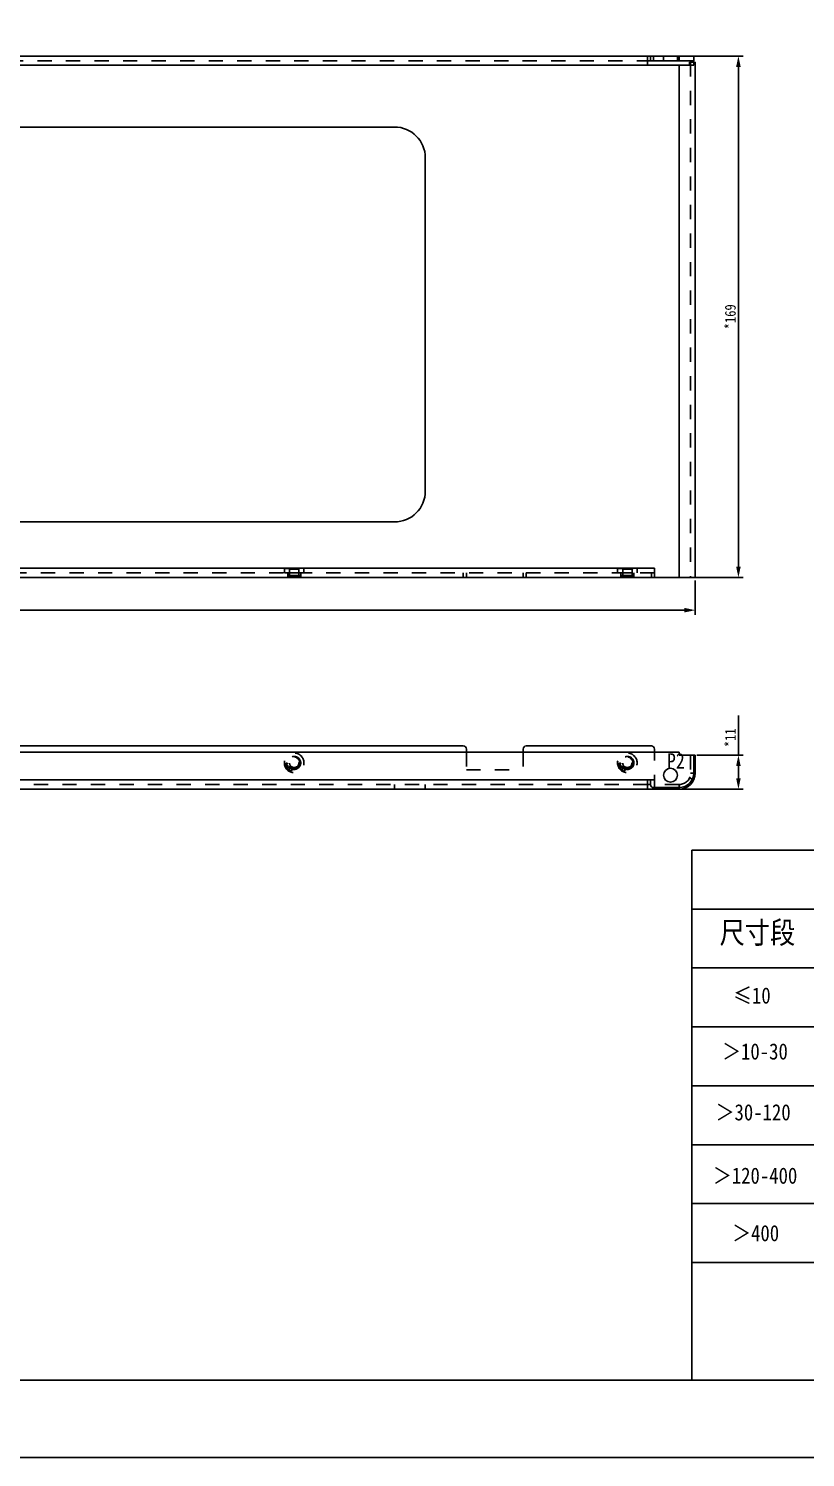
# Model space of a CAD drawing. Header units: millimetres. Extents: x -177 to 18421, y -5017 to 3255.
# Drawn here: x 5942 to 6193.8, y -3282.3 to -2819.2 of the extents above; entities that cross this region are included whole.
import ezdxf

# ---------------------------------------------------------------- set-up
doc = ezdxf.new("R2010")
doc.units = ezdxf.units.MM
doc.header["$LTSCALE"] = 46.255
doc.header["$PDMODE"] = 3
doc.header["$PDSIZE"] = 8
doc.linetypes.add('HIDDEN', pattern=[0.2, 0.1, -0.1])
doc.layers.get('0').update_dxf_attribs({"linetype": 'CONTINUOUS'})
doc.layers.get('Defpoints').update_dxf_attribs({"linetype": 'CONTINUOUS'})
doc.layers.add('02___PRT_ALL_AXES', color=7, linetype='CONTINUOUS')
doc.layers.add('DEFAULT_2', color=8, linetype='HIDDEN')
doc.styles.get("Standard").update_dxf_attribs({"font": 'txt', "width": 0.85})
doc.dimstyles.new('DIMSTYLE_1', dxfattribs={"dimtxt": 3.5, "dimasz": 3.5, "dimexe": 1.5, "dimexo": 1, "dimgap": 0.875, "dimtad": 1, "dimdsep": 46, "dimtxsty": 'Standard', "dimblk": '_FILLED', "dimcen": 0.09, "dimadec": 0, "dimazin": 0, "dimtp": 0.01, "dimtm": 0.01, "dimtfac": 1, "dimtofl": 0, "dimtmove": 0, "dimatfit": 3, "dimldrblk": '_FILLED', "dimfxl": 0, "dimtolj": 1, "dimarcsym": 0})

# ---------------------------------------------------------------- blocks, each defined once
blk = doc.blocks.new('_FILLED')
at = {"color": 0, "linetype": 'ByBlock'}
blk.add_solid([(0, 0), (-1, 0.21), (-1, -0.21)], dxfattribs=at)
blk = doc.blocks.new('*D70')
at = {"color": 0, "linetype": 'Continuous', "lineweight": -2, "transparency": 16777216}
for p, q in [((5698.11, -2998.11), (5698.11, -3009.2)), ((6158.11, -2998.11), (6158.11, -3009.2)), ((5701.61, -3007.7), (6154.61, -3007.7))]:
    blk.add_line(p, q, dxfattribs=at)
at = {"layer": 'Defpoints', "color": 0, "linetype": 'Continuous', "transparency": 16777216}
for p in [(5698.11, -2997.11), (6158.11, -2997.11), (6158.11, -3007.7)]:
    blk.add_point(p, dxfattribs=at)
at = {"color": 0, "linetype": 'Continuous', "lineweight": -2, "transparency": 16777216, "xscale": 3.5, "yscale": 3.5, "zscale": 3.5, "rotation": 180}
blk.add_blockref('_FILLED', (5698.11, -3007.7), dxfattribs=at)
at = {"color": 0, "linetype": 'Continuous', "lineweight": -2, "transparency": 16777216, "xscale": 3.5, "yscale": 3.5, "zscale": 3.5}
blk.add_blockref('_FILLED', (6158.11, -3007.7), dxfattribs=at)
at = {"color": 0, "linetype": 'Continuous', "transparency": 16777216, "insert": (5928.11, -3003.33), "char_height": 3.5, "width": 17, "attachment_point": 2}
blk.add_mtext('\\A1;*460', dxfattribs=at)
blk = doc.blocks.new('*D71')
at = {"color": 0, "linetype": 'Continuous', "lineweight": -2, "transparency": 16777216}
for p, q in [((6143.61, -2828.11), (6173.6, -2828.11)), ((6172.1, -2993.61), (6172.1, -2831.61)), ((6145.91, -2997.11), (6173.6, -2997.11))]:
    blk.add_line(p, q, dxfattribs=at)
at = {"layer": 'Defpoints', "color": 0, "linetype": 'Continuous', "transparency": 16777216}
for p in [(6142.61, -2828.11), (6172.1, -2828.11), (6144.91, -2997.11)]:
    blk.add_point(p, dxfattribs=at)
at = {"color": 0, "linetype": 'Continuous', "lineweight": -2, "transparency": 16777216, "xscale": 3.5, "yscale": 3.5, "zscale": 3.5}
for p, rotation in [((6172.1, -2828.11), 90), ((6172.1, -2997.11), 270)]:
    blk.add_blockref('_FILLED', p, dxfattribs=dict(at, rotation=rotation))
at = {"color": 0, "linetype": 'Continuous', "transparency": 16777216, "insert": (6167.72, -2912.61), "char_height": 3.5, "width": 17, "attachment_point": 2, "rotation": 90}
blk.add_mtext('\\A1;*169', dxfattribs=at)
blk = doc.blocks.new('*D76')
at = {"color": 0, "linetype": 'Continuous', "lineweight": -2, "transparency": 16777216}
for p, q in [((6172.1, -3054.7), (6172.1, -3041.85)), ((6158.61, -3054.7), (6173.6, -3054.7)), ((6172.1, -3062.2), (6172.1, -3058.2)), ((6143.61, -3065.7), (6173.6, -3065.7))]:
    blk.add_line(p, q, dxfattribs=at)
at = {"layer": 'Defpoints', "color": 0, "linetype": 'Continuous', "transparency": 16777216}
for p in [(6157.61, -3054.7), (6172.1, -3054.7), (6142.61, -3065.7)]:
    blk.add_point(p, dxfattribs=at)
at = {"color": 0, "linetype": 'Continuous', "lineweight": -2, "transparency": 16777216, "xscale": 3.5, "yscale": 3.5, "zscale": 3.5}
for p, rotation in [((6172.1, -3054.7), 90), ((6172.1, -3065.7), 270)]:
    blk.add_blockref('_FILLED', p, dxfattribs=dict(at, rotation=rotation))
at = {"color": 0, "linetype": 'Continuous', "transparency": 16777216, "insert": (6167.72, -3052.08), "char_height": 3.5, "width": 12.75, "attachment_point": 1, "rotation": 90}
blk.add_mtext('\\A1;*11', dxfattribs=at)

msp = doc.modelspace()

# ---------------------------------------------------------------- linework, layer by layer
at = {"color": 3, "linetype": 'Continuous'}
for p, q in [((5698.608, -2828.109), (6157.608, -2828.109)), ((6142.608, -2828.109), (6142.608, -2831.109)), ((5698.597, -2831.109), (6157.62, -2831.109)), ((6152.908, -2831.109), (6152.908, -2997.109)), ((6158.108, -2830.109), (6157.62, -2830.109)), ((6157.62, -2830.109), (6157.62, -2831.109)), ((6158.108, -2830.109), (6158.108, -2997.109)), ((5795.608, -2851.109), (6060.608, -2851.109)), ((6070.608, -2861.109), (6070.608, -2969.109)), ((6060.608, -2979.109), (5795.608, -2979.109)), ((6144.908, -2994.109), (5711.308, -2994.109)), ((6144.908, -2994.109), (6144.908, -2997.109)), ((6158.108, -2997.109), (5698.108, -2997.109)), ((6152.908, -3053.702), (5703.308, -3053.702)), ((6152.908, -3054.702), (6152.908, -3053.702)), ((6157.608, -3054.702), (6152.908, -3054.702)), ((6157.608, -3060.502), (6157.608, -3054.702)), ((6158.108, -3054.703), (6158.108, -3060.502)), ((5712.608, -3062.702), (6143.608, -3062.702)), ((6142.608, -3062.702), (6142.608, -3065.702)), ((6143.608, -3062.702), (6143.608, -3064.202)), ((6144.608, -3065.202), (6152.908, -3065.202)), ((5703.308, -3065.702), (6152.908, -3065.702))]:
    msp.add_line(p, q, dxfattribs=at)
at = {"color": 7, "linetype": 'Continuous'}
for p, q in [((6143.608, -2829.609), (6143.608, -2828.109)), ((6144.608, -2829.609), (6144.608, -2828.109)), ((6152.908, -2828.109), (6152.908, -2829.609)), ((6157.608, -2828.109), (6157.608, -2829.609)), ((6142.608, -2829.609), (6157.608, -2829.609)), ((6157.62, -2830.109), (6156.261, -2830.109)), ((6156.261, -2830.109), (6156.261, -2831.109)), ((6082.908, -3051.702), (5773.308, -3051.702)), ((6143.908, -3051.702), (6103.308, -3051.702)), ((6083.908, -3052.702), (6083.908, -3053.702)), ((6102.308, -3052.702), (6102.308, -3053.702)), ((6144.908, -3053.702), (6144.908, -3052.702)), ((6158.108, -3054.703), (6157.608, -3054.703)), ((6158.108, -3060.502), (6157.608, -3060.502)), ((6143.608, -3064.202), (6142.608, -3064.202)), ((6152.908, -3065.702), (6152.908, -3065.202)), ((6157.62, -3062.702), (6157.117, -3062.467))]:
    msp.add_line(p, q, dxfattribs=at)
for p, q in [((6566.235, -3085.491), (6157.039, -3085.491)), ((6157.039, -3085.491), (6157.039, -3257.292)), ((6337.039, -3104.58), (6157.039, -3104.58)), ((6337.039, -3123.669), (6157.039, -3123.669)), ((6337.039, -3142.758), (6157.039, -3142.758)), ((6337.039, -3161.847), (6157.039, -3161.847)), ((6566.235, -3180.936), (6157.039, -3180.936)), ((6247.039, -3199.998), (6157.039, -3199.998)), ((6337.039, -3219.087), (6157.039, -3219.087)), ((6157.039, -3257.292), (6566.235, -3257.292))]:
    msp.add_line(p, q)
for points in [[(5402.235, -3282.292), (6591.235, -3282.292), (6591.235, -2441.292), (5402.235, -2441.292)], [(5427.235, -3257.292), (6566.235, -3257.292), (6566.235, -2466.292), (5427.235, -2466.292)]]:
    msp.add_lwpolyline(points, close=True, dxfattribs=at)
at = {"color": 3, "linetype": 'Continuous'}
for centre, radius, start, end in [((6060.608, -2861.109), 10, 0, 90), ((6060.608, -2969.109), 10, 270, 0), ((6152.908, -3060.502), 5.2, 270, 0), ((6152.908, -3060.502), 4.7, 270, 0), ((6144.608, -3064.202), 1, 180, 270)]:
    msp.add_arc(centre, radius, start, end, dxfattribs=at)
at = {"color": 7, "linetype": 'Continuous'}
for centre, start, end in [((6082.908, -3052.702), 0, 90), ((6103.308, -3052.702), 90, 180), ((6143.908, -3052.702), 0, 90)]:
    msp.add_arc(centre, 1, start, end, dxfattribs=at)
at = {"layer": '02___PRT_ALL_AXES', "color": 8, "linetype": 'HIDDEN'}
for p, q in [((6147.858, -2828.109), (6152.358, -2828.109)), ((6147.858, -2828.109), (6147.858, -2829.609)), ((6152.358, -2828.109), (6152.358, -2829.609)), ((6147.858, -2829.609), (6152.358, -2829.609)), ((6024.933, -2994.109), (6024.933, -2995.609)), ((6024.933, -2995.609), (6031.283, -2995.609)), ((6025.998, -2995.609), (6025.998, -2996.459)), ((6026.008, -2995.609), (6026.008, -2997.109)), ((6026.608, -2994.409), (6026.608, -2996.979)), ((6029.608, -2994.409), (6029.608, -2996.979)), ((6030.208, -2995.609), (6030.208, -2997.109)), ((6030.218, -2995.609), (6030.218, -2996.459)), ((6031.283, -2994.109), (6031.283, -2995.609)), ((6132.933, -2994.109), (6132.933, -2995.609)), ((6132.933, -2995.609), (6139.283, -2995.609)), ((6133.998, -2995.609), (6133.998, -2996.459)), ((6134.008, -2995.609), (6134.008, -2997.109)), ((6134.608, -2994.409), (6134.608, -2996.979)), ((6137.608, -2994.409), (6137.608, -2996.979)), ((6138.208, -2995.609), (6138.208, -2997.109)), ((6138.218, -2995.609), (6138.218, -2996.459)), ((6139.283, -2994.109), (6139.283, -2995.609)), ((6025.998, -2996.459), (6030.218, -2996.459)), ((6026.198, -2996.459), (6025.998, -2996.849)), ((6025.998, -2996.849), (6030.218, -2996.849)), ((6025.998, -2996.849), (6025.998, -2996.979)), ((6025.998, -2996.979), (6030.218, -2996.979)), ((6026.008, -2997.109), (6030.208, -2997.109)), ((6030.018, -2996.459), (6030.218, -2996.849)), ((6030.218, -2996.849), (6030.218, -2996.979)), ((6133.998, -2996.459), (6138.218, -2996.459)), ((6134.198, -2996.459), (6133.998, -2996.849)), ((6133.998, -2996.849), (6138.218, -2996.849)), ((6133.998, -2996.849), (6133.998, -2996.979)), ((6133.998, -2996.979), (6138.218, -2996.979)), ((6134.008, -2997.109), (6138.208, -2997.109)), ((6138.218, -2996.849), (6138.018, -2996.459)), ((6138.218, -2996.849), (6138.218, -2996.979))]:
    msp.add_line(p, q, dxfattribs=at)
for centre, radius in [((6028.108, -3057.202), 2.11), ((6028.108, -3057.202), 2.1), ((6028.108, -3057.202), 1.91), ((6136.108, -3057.202), 2.11), ((6136.108, -3057.202), 2.1), ((6136.108, -3057.202), 1.91)]:
    msp.add_circle(centre, radius, dxfattribs=at)
at = {"layer": '02___PRT_ALL_AXES', "color": 3, "linetype": 'Continuous'}
msp.add_circle((6150.108, -3061.202), 2.25, dxfattribs=at)
at = {"layer": '02___PRT_ALL_AXES', "color": 8, "linetype": 'HIDDEN'}
for centre in [(6028.108, -3057.202), (6136.108, -3057.202)]:
    msp.add_arc(centre, 3.175, 0, 180, dxfattribs=at)
at = {"layer": 'DEFAULT_2', "color": 8, "linetype": 'HIDDEN'}
for p, q in [((5713.608, -2829.609), (6142.608, -2829.609)), ((6156.608, -2830.109), (6156.608, -2997.109)), ((6144.908, -2995.609), (5711.308, -2995.609)), ((6024.946, -2994.109), (6024.946, -2994.159)), ((6024.946, -2994.159), (6027.441, -2994.159)), ((6024.956, -2994.109), (6024.956, -2994.159)), ((6024.96, -2994.109), (6024.96, -2994.159)), ((6024.984, -2994.109), (6024.984, -2994.159)), ((6025.017, -2994.109), (6025.017, -2994.159)), ((6025.031, -2994.109), (6025.031, -2994.159)), ((6025.072, -2994.109), (6025.072, -2994.159)), ((6025.083, -2994.109), (6025.083, -2994.159)), ((6025.088, -2994.109), (6025.088, -2994.159)), ((6025.109, -2994.109), (6025.109, -2994.159)), ((6025.119, -2994.109), (6025.119, -2994.159)), ((6025.121, -2994.109), (6025.121, -2994.159)), ((6025.148, -2994.109), (6025.148, -2994.159)), ((6025.156, -2994.109), (6025.156, -2994.159)), ((6025.202, -2994.109), (6025.202, -2994.159)), ((6025.209, -2994.109), (6025.209, -2994.159)), ((6025.21, -2994.109), (6025.21, -2994.159)), ((6025.22, -2994.109), (6025.22, -2994.159)), ((6025.222, -2994.109), (6025.222, -2994.159)), ((6025.252, -2994.109), (6025.252, -2994.159)), ((6025.285, -2994.109), (6025.285, -2994.159)), ((6025.314, -2994.109), (6025.314, -2994.159)), ((6025.333, -2994.109), (6025.333, -2994.159)), ((6025.346, -2994.109), (6025.346, -2994.159)), ((6025.383, -2994.109), (6025.383, -2994.159)), ((6025.384, -2994.109), (6025.384, -2994.159)), ((6025.392, -2994.109), (6025.392, -2994.159)), ((6025.396, -2994.109), (6025.396, -2994.159)), ((6025.397, -2994.109), (6025.397, -2994.159)), ((6025.4, -2994.109), (6025.4, -2994.159)), ((6025.408, -2994.109), (6025.408, -2994.159)), ((6025.445, -2994.109), (6025.445, -2994.159)), ((6025.45, -2994.109), (6025.45, -2994.159)), ((6025.456, -2994.109), (6025.456, -2994.159)), ((6025.476, -2994.109), (6025.476, -2994.159)), ((6025.477, -2994.109), (6025.477, -2994.159)), ((6025.497, -2994.109), (6025.497, -2994.159)), ((6025.513, -2994.109), (6025.513, -2994.159)), ((6025.519, -2994.109), (6025.519, -2994.159)), ((6025.52, -2994.109), (6025.52, -2994.159)), ((6025.524, -2994.109), (6025.524, -2994.159)), ((6025.527, -2994.109), (6025.527, -2994.159)), ((6025.536, -2994.109), (6025.536, -2994.159)), ((6025.556, -2994.109), (6025.556, -2994.159)), ((6025.575, -2994.109), (6025.575, -2994.159)), ((6025.608, -2994.109), (6025.608, -2994.159)), ((6025.637, -2994.109), (6025.637, -2994.159)), ((6025.679, -2994.109), (6025.679, -2994.159)), ((6025.692, -2994.109), (6025.692, -2994.159)), ((6025.726, -2994.109), (6025.726, -2994.159)), ((6025.734, -2994.109), (6025.734, -2994.159)), ((6025.744, -2994.109), (6025.744, -2994.159)), ((6025.767, -2994.109), (6025.767, -2994.159)), ((6025.778, -2994.109), (6025.778, -2994.159)), ((6025.79, -2994.109), (6025.79, -2994.159)), ((6025.796, -2994.109), (6025.796, -2994.159)), ((6025.806, -2994.109), (6025.806, -2994.159)), ((6025.815, -2994.109), (6025.815, -2994.159)), ((6025.823, -2994.109), (6025.823, -2994.159)), ((6025.855, -2994.109), (6025.855, -2994.159)), ((6025.858, -2994.109), (6025.858, -2994.159)), ((6025.862, -2994.109), (6025.862, -2994.159)), ((6025.868, -2994.109), (6025.868, -2994.159)), ((6025.876, -2994.109), (6025.876, -2994.159)), ((6025.883, -2994.109), (6025.883, -2994.159)), ((6025.916, -2994.109), (6025.916, -2994.159)), ((6025.918, -2994.109), (6025.918, -2994.159)), ((6025.927, -2994.109), (6025.927, -2994.159)), ((6025.932, -2994.109), (6025.932, -2994.159)), ((6025.934, -2994.109), (6025.934, -2994.159)), ((6025.936, -2994.109), (6025.936, -2994.159)), ((6025.942, -2994.109), (6025.942, -2994.159)), ((6025.943, -2994.109), (6025.943, -2994.159)), ((6025.949, -2994.109), (6025.949, -2994.159)), ((6025.957, -2994.109), (6025.957, -2994.159)), ((6025.964, -2994.109), (6025.964, -2994.159)), ((6025.966, -2994.109), (6025.966, -2994.159)), ((6026.007, -2994.109), (6026.007, -2994.159)), ((6026.021, -2994.109), (6026.021, -2994.159)), ((6026.073, -2994.109), (6026.073, -2994.159)), ((6026.074, -2994.109), (6026.074, -2994.159)), ((6026.08, -2994.109), (6026.08, -2994.159)), ((6026.113, -2994.109), (6026.113, -2994.159)), ((6026.129, -2994.109), (6026.129, -2994.159)), ((6026.13, -2994.109), (6026.13, -2994.159)), ((6026.152, -2994.109), (6026.152, -2994.159)), ((6026.161, -2994.109), (6026.161, -2994.159)), ((6026.191, -2994.109), (6026.191, -2994.159)), ((6026.199, -2994.109), (6026.199, -2994.159)), ((6026.225, -2994.109), (6026.225, -2994.159)), ((6026.244, -2994.109), (6026.244, -2994.159)), ((6026.258, -2994.109), (6026.258, -2994.159)), ((6026.261, -2994.109), (6026.261, -2994.159)), ((6026.283, -2994.109), (6026.283, -2994.159)), ((6026.294, -2994.109), (6026.294, -2994.159)), ((6026.298, -2994.109), (6026.298, -2994.159)), ((6026.3, -2994.109), (6026.3, -2994.159)), ((6026.303, -2994.109), (6026.303, -2994.159)), ((6026.608, -2994.409), (6026.308, -2994.109)), ((6026.318, -2994.109), (6026.318, -2994.159)), ((6026.319, -2994.109), (6026.319, -2994.159)), ((6026.339, -2994.109), (6026.339, -2994.159)), ((6026.353, -2994.109), (6026.353, -2994.159)), ((6026.362, -2994.109), (6026.362, -2994.159)), ((6026.363, -2994.109), (6026.363, -2994.159)), ((6026.374, -2994.109), (6026.374, -2994.159)), ((6026.379, -2994.109), (6026.379, -2994.159)), ((6026.401, -2994.109), (6026.401, -2994.159)), ((6026.403, -2994.109), (6026.403, -2994.159)), ((6026.443, -2994.109), (6026.443, -2994.159)), ((6026.451, -2994.109), (6026.451, -2994.159)), ((6026.457, -2994.109), (6026.457, -2994.159)), ((6026.458, -2994.109), (6026.458, -2994.159)), ((6026.505, -2994.109), (6026.505, -2994.159)), ((6026.518, -2994.109), (6026.518, -2994.159)), ((6026.521, -2994.109), (6026.521, -2994.159)), ((6026.522, -2994.109), (6026.522, -2994.159)), ((6026.527, -2994.109), (6026.527, -2994.159)), ((6026.554, -2994.109), (6026.554, -2994.159)), ((6026.557, -2994.109), (6026.557, -2994.159)), ((6026.573, -2994.109), (6026.573, -2994.159)), ((6026.578, -2994.109), (6026.578, -2994.159)), ((6026.583, -2994.109), (6026.583, -2994.159)), ((6026.585, -2994.109), (6026.585, -2994.159)), ((6026.6, -2994.109), (6026.6, -2994.159)), ((6026.602, -2994.109), (6026.602, -2994.159)), ((6029.608, -2994.409), (6026.608, -2994.409)), ((6026.608, -2994.409), (6026.608, -2996.979)), ((6026.618, -2994.109), (6026.618, -2994.159)), ((6026.652, -2994.109), (6026.652, -2994.159)), ((6026.667, -2994.109), (6026.667, -2994.159)), ((6026.67, -2994.109), (6026.67, -2994.159)), ((6026.674, -2994.109), (6026.674, -2994.159)), ((6026.721, -2994.109), (6026.721, -2994.159)), ((6026.726, -2994.109), (6026.726, -2994.159)), ((6026.758, -2994.109), (6026.758, -2994.159)), ((6026.851, -2994.109), (6026.851, -2994.159)), ((6027.015, -2994.109), (6027.015, -2994.159)), ((6027.058, -2994.109), (6027.058, -2994.159)), ((6027.073, -2994.109), (6027.073, -2994.159)), ((6027.12, -2994.109), (6027.12, -2994.159)), ((6027.136, -2994.109), (6027.136, -2994.159)), ((6027.139, -2994.109), (6027.139, -2994.159)), ((6027.171, -2994.109), (6027.171, -2994.159)), ((6027.176, -2994.109), (6027.176, -2994.159)), ((6027.199, -2994.109), (6027.199, -2994.159)), ((6027.237, -2994.109), (6027.237, -2994.159)), ((6027.281, -2994.109), (6027.281, -2994.159)), ((6027.283, -2994.109), (6027.283, -2994.159)), ((6027.288, -2994.109), (6027.288, -2994.159)), ((6027.315, -2994.109), (6027.315, -2994.159)), ((6027.333, -2994.109), (6027.333, -2994.159)), ((6027.334, -2994.109), (6027.334, -2994.159)), ((6027.336, -2994.109), (6027.336, -2994.159)), ((6027.352, -2994.109), (6027.352, -2994.159)), ((6027.352, -2994.109), (6027.352, -2994.159)), ((6027.362, -2994.109), (6027.362, -2994.159)), ((6027.396, -2994.109), (6027.396, -2994.159)), ((6027.405, -2994.109), (6027.405, -2994.159)), ((6027.421, -2994.109), (6027.421, -2994.159)), ((6027.426, -2994.109), (6027.426, -2994.159)), ((6027.441, -2994.109), (6027.441, -2994.159)), ((6029.608, -2994.409), (6029.908, -2994.109)), ((6029.608, -2994.409), (6029.608, -2996.979)), ((6082.908, -2995.609), (6082.908, -2997.109)), ((6083.908, -2995.609), (6083.908, -2997.109)), ((6102.308, -2995.609), (6102.308, -2997.109)), ((6103.308, -2995.609), (6103.308, -2997.109)), ((6132.946, -2994.109), (6132.946, -2994.159)), ((6132.946, -2994.159), (6135.441, -2994.159)), ((6132.956, -2994.109), (6132.956, -2994.159)), ((6132.96, -2994.109), (6132.96, -2994.159)), ((6132.984, -2994.109), (6132.984, -2994.159)), ((6133.017, -2994.109), (6133.017, -2994.159)), ((6133.031, -2994.109), (6133.031, -2994.159)), ((6133.072, -2994.109), (6133.072, -2994.159)), ((6133.083, -2994.109), (6133.083, -2994.159)), ((6133.088, -2994.109), (6133.088, -2994.159)), ((6133.109, -2994.109), (6133.109, -2994.159)), ((6133.119, -2994.109), (6133.119, -2994.159)), ((6133.121, -2994.109), (6133.121, -2994.159)), ((6133.148, -2994.109), (6133.148, -2994.159)), ((6133.156, -2994.109), (6133.156, -2994.159)), ((6133.202, -2994.109), (6133.202, -2994.159)), ((6133.209, -2994.109), (6133.209, -2994.159)), ((6133.21, -2994.109), (6133.21, -2994.159)), ((6133.22, -2994.109), (6133.22, -2994.159)), ((6133.222, -2994.109), (6133.222, -2994.159)), ((6133.252, -2994.109), (6133.252, -2994.159)), ((6133.285, -2994.109), (6133.285, -2994.159)), ((6133.314, -2994.109), (6133.314, -2994.159)), ((6133.333, -2994.109), (6133.333, -2994.159)), ((6133.346, -2994.109), (6133.346, -2994.159)), ((6133.383, -2994.109), (6133.383, -2994.159)), ((6133.384, -2994.109), (6133.384, -2994.159)), ((6133.392, -2994.109), (6133.392, -2994.159)), ((6133.396, -2994.109), (6133.396, -2994.159)), ((6133.397, -2994.109), (6133.397, -2994.159)), ((6133.4, -2994.109), (6133.4, -2994.159)), ((6133.408, -2994.109), (6133.408, -2994.159)), ((6133.445, -2994.109), (6133.445, -2994.159)), ((6133.45, -2994.109), (6133.45, -2994.159)), ((6133.456, -2994.109), (6133.456, -2994.159)), ((6133.476, -2994.109), (6133.476, -2994.159)), ((6133.477, -2994.109), (6133.477, -2994.159)), ((6133.497, -2994.109), (6133.497, -2994.159)), ((6133.513, -2994.109), (6133.513, -2994.159)), ((6133.519, -2994.109), (6133.519, -2994.159)), ((6133.52, -2994.109), (6133.52, -2994.159)), ((6133.524, -2994.109), (6133.524, -2994.159)), ((6133.527, -2994.109), (6133.527, -2994.159)), ((6133.536, -2994.109), (6133.536, -2994.159)), ((6133.556, -2994.109), (6133.556, -2994.159)), ((6133.575, -2994.109), (6133.575, -2994.159)), ((6133.608, -2994.109), (6133.608, -2994.159)), ((6133.637, -2994.109), (6133.637, -2994.159)), ((6133.679, -2994.109), (6133.679, -2994.159)), ((6133.692, -2994.109), (6133.692, -2994.159)), ((6133.726, -2994.109), (6133.726, -2994.159)), ((6133.734, -2994.109), (6133.734, -2994.159)), ((6133.744, -2994.109), (6133.744, -2994.159)), ((6133.767, -2994.109), (6133.767, -2994.159)), ((6133.778, -2994.109), (6133.778, -2994.159)), ((6133.79, -2994.109), (6133.79, -2994.159)), ((6133.796, -2994.109), (6133.796, -2994.159)), ((6133.806, -2994.109), (6133.806, -2994.159)), ((6133.815, -2994.109), (6133.815, -2994.159)), ((6133.823, -2994.109), (6133.823, -2994.159)), ((6133.855, -2994.109), (6133.855, -2994.159)), ((6133.858, -2994.109), (6133.858, -2994.159)), ((6133.862, -2994.109), (6133.862, -2994.159)), ((6133.868, -2994.109), (6133.868, -2994.159)), ((6133.876, -2994.109), (6133.876, -2994.159)), ((6133.883, -2994.109), (6133.883, -2994.159)), ((6133.916, -2994.109), (6133.916, -2994.159)), ((6133.918, -2994.109), (6133.918, -2994.159)), ((6133.927, -2994.109), (6133.927, -2994.159)), ((6133.932, -2994.109), (6133.932, -2994.159)), ((6133.934, -2994.109), (6133.934, -2994.159)), ((6133.936, -2994.109), (6133.936, -2994.159)), ((6133.942, -2994.109), (6133.942, -2994.159)), ((6133.943, -2994.109), (6133.943, -2994.159)), ((6133.949, -2994.109), (6133.949, -2994.159)), ((6133.957, -2994.109), (6133.957, -2994.159)), ((6133.964, -2994.109), (6133.964, -2994.159)), ((6133.966, -2994.109), (6133.966, -2994.159)), ((6134.007, -2994.109), (6134.007, -2994.159)), ((6134.021, -2994.109), (6134.021, -2994.159)), ((6134.073, -2994.109), (6134.073, -2994.159)), ((6134.074, -2994.109), (6134.074, -2994.159)), ((6134.08, -2994.109), (6134.08, -2994.159)), ((6134.113, -2994.109), (6134.113, -2994.159)), ((6134.129, -2994.109), (6134.129, -2994.159)), ((6134.13, -2994.109), (6134.13, -2994.159)), ((6134.152, -2994.109), (6134.152, -2994.159)), ((6134.161, -2994.109), (6134.161, -2994.159)), ((6134.191, -2994.109), (6134.191, -2994.159)), ((6134.199, -2994.109), (6134.199, -2994.159)), ((6134.225, -2994.109), (6134.225, -2994.159)), ((6134.244, -2994.109), (6134.244, -2994.159)), ((6134.258, -2994.109), (6134.258, -2994.159)), ((6134.261, -2994.109), (6134.261, -2994.159)), ((6134.283, -2994.109), (6134.283, -2994.159)), ((6134.294, -2994.109), (6134.294, -2994.159)), ((6134.298, -2994.109), (6134.298, -2994.159)), ((6134.3, -2994.109), (6134.3, -2994.159)), ((6134.303, -2994.109), (6134.303, -2994.159)), ((6134.608, -2994.409), (6134.308, -2994.109)), ((6134.318, -2994.109), (6134.318, -2994.159)), ((6134.319, -2994.109), (6134.319, -2994.159)), ((6134.339, -2994.109), (6134.339, -2994.159)), ((6134.353, -2994.109), (6134.353, -2994.159)), ((6134.362, -2994.109), (6134.362, -2994.159)), ((6134.363, -2994.109), (6134.363, -2994.159)), ((6134.374, -2994.109), (6134.374, -2994.159)), ((6134.379, -2994.109), (6134.379, -2994.159)), ((6134.401, -2994.109), (6134.401, -2994.159)), ((6134.403, -2994.109), (6134.403, -2994.159)), ((6134.443, -2994.109), (6134.443, -2994.159)), ((6134.451, -2994.109), (6134.451, -2994.159)), ((6134.457, -2994.109), (6134.457, -2994.159)), ((6134.458, -2994.109), (6134.458, -2994.159)), ((6134.505, -2994.109), (6134.505, -2994.159)), ((6134.518, -2994.109), (6134.518, -2994.159)), ((6134.521, -2994.109), (6134.521, -2994.159)), ((6134.522, -2994.109), (6134.522, -2994.159)), ((6134.527, -2994.109), (6134.527, -2994.159)), ((6134.554, -2994.109), (6134.554, -2994.159)), ((6134.557, -2994.109), (6134.557, -2994.159)), ((6134.573, -2994.109), (6134.573, -2994.159)), ((6134.578, -2994.109), (6134.578, -2994.159)), ((6134.583, -2994.109), (6134.583, -2994.159)), ((6134.585, -2994.109), (6134.585, -2994.159)), ((6134.6, -2994.109), (6134.6, -2994.159)), ((6134.602, -2994.109), (6134.602, -2994.159)), ((6137.608, -2994.409), (6134.608, -2994.409)), ((6134.608, -2994.409), (6134.608, -2996.979)), ((6134.618, -2994.109), (6134.618, -2994.159)), ((6134.652, -2994.109), (6134.652, -2994.159)), ((6134.667, -2994.109), (6134.667, -2994.159)), ((6134.67, -2994.109), (6134.67, -2994.159)), ((6134.674, -2994.109), (6134.674, -2994.159)), ((6134.721, -2994.109), (6134.721, -2994.159)), ((6134.726, -2994.109), (6134.726, -2994.159)), ((6134.758, -2994.109), (6134.758, -2994.159)), ((6134.851, -2994.109), (6134.851, -2994.159)), ((6135.015, -2994.109), (6135.015, -2994.159)), ((6135.058, -2994.109), (6135.058, -2994.159)), ((6135.073, -2994.109), (6135.073, -2994.159)), ((6135.12, -2994.109), (6135.12, -2994.159)), ((6135.136, -2994.109), (6135.136, -2994.159)), ((6135.139, -2994.109), (6135.139, -2994.159)), ((6135.171, -2994.109), (6135.171, -2994.159)), ((6135.176, -2994.109), (6135.176, -2994.159)), ((6135.199, -2994.109), (6135.199, -2994.159)), ((6135.237, -2994.109), (6135.237, -2994.159)), ((6135.281, -2994.109), (6135.281, -2994.159)), ((6135.283, -2994.109), (6135.283, -2994.159)), ((6135.288, -2994.109), (6135.288, -2994.159)), ((6135.315, -2994.109), (6135.315, -2994.159)), ((6135.333, -2994.109), (6135.333, -2994.159)), ((6135.334, -2994.109), (6135.334, -2994.159)), ((6135.336, -2994.109), (6135.336, -2994.159)), ((6135.352, -2994.109), (6135.352, -2994.159)), ((6135.352, -2994.109), (6135.352, -2994.159)), ((6135.362, -2994.109), (6135.362, -2994.159)), ((6135.396, -2994.109), (6135.396, -2994.159)), ((6135.405, -2994.109), (6135.405, -2994.159)), ((6135.421, -2994.109), (6135.421, -2994.159)), ((6135.426, -2994.109), (6135.426, -2994.159)), ((6135.441, -2994.109), (6135.441, -2994.159)), ((6137.608, -2994.409), (6137.908, -2994.109)), ((6137.608, -2994.409), (6137.608, -2996.979)), ((6143.908, -2995.609), (6143.908, -2997.109)), ((6083.908, -3053.702), (6083.908, -3059.402)), ((6102.308, -3053.702), (6102.308, -3059.402)), ((6144.908, -3065.702), (6144.908, -3053.702)), ((6157.608, -3054.703), (6156.608, -3054.703)), ((6156.608, -3054.703), (6156.608, -3060.502)), ((6024.96, -3057.418), (6024.946, -3057.481)), ((6024.956, -3057.583), (6024.984, -3057.642)), ((6025.017, -3057.35), (6024.96, -3057.418)), ((6024.984, -3057.642), (6025.031, -3057.687)), ((6025.119, -3057.301), (6025.017, -3057.35)), ((6025.031, -3057.687), (6025.121, -3057.728)), ((6025.072, -3057.469), (6025.088, -3057.417)), ((6025.083, -3057.569), (6025.072, -3057.469)), ((6025.109, -3057.616), (6025.083, -3057.569)), ((6025.088, -3057.417), (6025.148, -3057.373)), ((6025.156, -3057.649), (6025.109, -3057.616)), ((6025.202, -3057.28), (6025.119, -3057.301)), ((6025.121, -3057.728), (6025.209, -3057.744)), ((6025.148, -3057.373), (6025.21, -3057.354)), ((6025.222, -3057.667), (6025.156, -3057.649)), ((6025.21, -3057.354), (6025.202, -3057.28)), ((6025.209, -3057.744), (6025.314, -3057.733)), ((6026.074, -3058.028), (6025.22, -3058.521)), ((6025.285, -3057.66), (6025.222, -3057.667)), ((6025.252, -3058.589), (6025.927, -3058.2)), ((6025.346, -3057.629), (6025.285, -3057.66)), ((6025.314, -3057.733), (6025.396, -3057.699)), ((6025.927, -3058.2), (6025.333, -3058.744)), ((6025.384, -3057.587), (6025.346, -3057.629)), ((6025.383, -3058.831), (6026.152, -3058.589)), ((6025.4, -3057.535), (6025.384, -3057.587)), ((6025.408, -3057.408), (6025.392, -3057.46)), ((6025.392, -3057.46), (6025.4, -3057.535)), ((6025.396, -3057.699), (6025.476, -3057.64)), ((6025.497, -3057.939), (6025.397, -3057.975)), ((6025.397, -3057.975), (6025.456, -3058.139)), ((6025.445, -3057.354), (6025.408, -3057.408)), ((6025.524, -3057.295), (6025.445, -3057.354)), ((6025.45, -3058.735), (6026.13, -3058.126)), ((6026.318, -3058.451), (6025.45, -3058.735)), ((6025.456, -3058.139), (6025.556, -3058.104)), ((6025.476, -3057.64), (6025.513, -3057.586)), ((6026.152, -3058.589), (6025.477, -3058.979)), ((6025.556, -3058.104), (6025.497, -3057.939)), ((6025.513, -3057.586), (6025.527, -3057.521)), ((6025.519, -3057.447), (6025.536, -3057.407)), ((6025.527, -3057.521), (6025.519, -3057.447)), ((6025.52, -3059.041), (6026.374, -3058.548)), ((6025.608, -3057.274), (6025.524, -3057.295)), ((6025.536, -3057.407), (6025.575, -3057.365)), ((6025.575, -3057.365), (6025.637, -3057.346)), ((6025.692, -3057.265), (6025.608, -3057.274)), ((6025.637, -3057.346), (6025.679, -3057.342)), ((6025.679, -3057.342), (6025.744, -3057.347)), ((6025.778, -3057.268), (6025.692, -3057.265)), ((6025.767, -3057.559), (6025.726, -3057.576)), ((6025.726, -3057.576), (6025.734, -3057.65)), ((6025.734, -3057.65), (6025.796, -3057.631)), ((6025.744, -3057.347), (6025.79, -3057.38)), ((6025.806, -3057.529), (6025.767, -3057.559)), ((6025.868, -3057.309), (6025.778, -3057.268)), ((6025.79, -3057.38), (6025.815, -3057.415)), ((6025.796, -3057.631), (6025.876, -3057.585)), ((6025.823, -3057.49), (6025.806, -3057.529)), ((6025.815, -3057.415), (6025.823, -3057.49)), ((6025.858, -3059.296), (6025.855, -3059.353)), ((6025.855, -3059.353), (6025.862, -3059.418)), ((6025.883, -3059.232), (6025.858, -3059.296)), ((6025.862, -3059.418), (6025.883, -3059.467)), ((6025.916, -3057.354), (6025.868, -3057.309)), ((6025.876, -3057.585), (6025.934, -3057.528)), ((6025.918, -3059.178), (6025.883, -3059.232)), ((6025.942, -3057.402), (6025.916, -3057.354)), ((6025.964, -3059.221), (6025.918, -3059.178)), ((6025.932, -3059.308), (6025.943, -3059.26)), ((6025.936, -3059.341), (6025.932, -3059.308)), ((6025.934, -3057.528), (6025.949, -3057.464)), ((6025.966, -3059.399), (6025.936, -3059.341)), ((6025.949, -3057.464), (6025.942, -3057.402)), ((6025.943, -3059.26), (6025.964, -3059.221)), ((6025.957, -3059.537), (6026.007, -3059.556)), ((6026.021, -3059.451), (6025.966, -3059.399)), ((6026.007, -3059.556), (6026.073, -3059.559)), ((6026.08, -3059.479), (6026.021, -3059.451)), ((6026.073, -3059.559), (6026.129, -3059.554)), ((6026.13, -3058.126), (6026.074, -3058.028)), ((6026.113, -3059.48), (6026.08, -3059.479)), ((6026.161, -3059.467), (6026.113, -3059.48)), ((6026.129, -3059.554), (6026.191, -3059.525)), ((6026.199, -3059.445), (6026.161, -3059.467)), ((6026.191, -3059.525), (6026.244, -3059.488)), ((6026.258, -3059.383), (6026.199, -3059.445)), ((6026.283, -3059.084), (6026.225, -3059.146)), ((6026.225, -3059.146), (6026.261, -3059.18)), ((6026.244, -3059.488), (6026.303, -3059.426)), ((6026.298, -3059.304), (6026.258, -3059.383)), ((6026.261, -3059.18), (6026.3, -3059.247)), ((6026.319, -3059.119), (6026.283, -3059.084)), ((6026.362, -3058.748), (6026.294, -3058.801)), ((6026.294, -3058.801), (6026.339, -3058.844)), ((6026.3, -3059.247), (6026.298, -3059.304)), ((6026.303, -3059.426), (6026.353, -3059.356)), ((6026.374, -3058.548), (6026.318, -3058.451)), ((6026.403, -3059.14), (6026.319, -3059.119)), ((6026.339, -3058.844), (6026.401, -3058.815)), ((6026.353, -3059.356), (6026.379, -3059.292)), ((6026.457, -3058.721), (6026.362, -3058.748)), ((6026.363, -3059.218), (6026.443, -3059.207)), ((6026.379, -3059.292), (6026.363, -3059.218)), ((6026.401, -3058.815), (6026.458, -3058.81)), ((6026.451, -3059.126), (6026.403, -3059.14)), ((6026.443, -3059.207), (6026.505, -3059.178)), ((6026.527, -3059.082), (6026.451, -3059.126)), ((6026.522, -3058.724), (6026.457, -3058.721)), ((6026.458, -3058.81), (6026.518, -3058.838)), ((6026.505, -3059.178), (6026.573, -3059.125)), ((6026.518, -3058.838), (6026.554, -3058.872)), ((6026.578, -3059.437), (6026.521, -3059.528)), ((6026.521, -3059.528), (6026.67, -3059.62)), ((6026.6, -3058.769), (6026.522, -3058.724)), ((6026.557, -3059.051), (6026.527, -3059.082)), ((6026.554, -3058.872), (6026.585, -3058.931)), ((6026.583, -3058.987), (6026.557, -3059.051)), ((6026.573, -3059.125), (6026.602, -3059.094)), ((6026.726, -3059.53), (6026.578, -3059.437)), ((6026.585, -3058.931), (6026.583, -3058.987)), ((6026.618, -3058.786), (6026.6, -3058.769)), ((6026.602, -3059.094), (6026.652, -3059.023)), ((6026.667, -3058.862), (6026.618, -3058.786)), ((6026.652, -3059.023), (6026.674, -3058.927)), ((6026.674, -3058.927), (6026.667, -3058.862)), ((6026.67, -3059.62), (6026.726, -3059.53)), ((6026.758, -3059.967), (6026.721, -3060.058)), ((6027.281, -3059.603), (6026.758, -3059.967)), ((6026.851, -3060.004), (6027.315, -3059.686)), ((6027.176, -3060.134), (6026.851, -3060.004)), ((6027.058, -3059.285), (6027.015, -3059.359)), ((6027.015, -3059.359), (6027.073, -3059.382)), ((6027.136, -3059.224), (6027.058, -3059.285)), ((6027.073, -3059.382), (6027.12, -3059.332)), ((6027.12, -3059.332), (6027.171, -3059.307)), ((6027.199, -3059.203), (6027.136, -3059.224)), ((6027.139, -3060.225), (6027.176, -3060.134)), ((6027.171, -3059.307), (6027.237, -3059.31)), ((6027.288, -3059.216), (6027.199, -3059.203)), ((6027.237, -3059.31), (6027.283, -3059.329)), ((6027.336, -3059.533), (6027.281, -3059.603)), ((6027.283, -3059.329), (6027.333, -3059.372)), ((6027.334, -3059.235), (6027.288, -3059.216)), ((6027.315, -3059.686), (6027.362, -3059.636)), ((6027.333, -3059.372), (6027.352, -3059.425)), ((6027.396, -3059.282), (6027.334, -3059.235)), ((6027.352, -3059.494), (6027.336, -3059.533)), ((6027.352, -3059.425), (6027.352, -3059.494)), ((6027.362, -3059.636), (6027.405, -3059.561)), ((6027.426, -3059.34), (6027.396, -3059.282)), ((6027.405, -3059.561), (6027.421, -3059.522)), ((6027.421, -3059.522), (6027.441, -3059.438)), ((6027.441, -3059.438), (6027.426, -3059.34)), ((6083.908, -3059.402), (6102.308, -3059.402)), ((6132.96, -3057.418), (6132.946, -3057.481)), ((6132.956, -3057.583), (6132.984, -3057.642)), ((6133.017, -3057.35), (6132.96, -3057.418)), ((6132.984, -3057.642), (6133.031, -3057.687)), ((6133.119, -3057.301), (6133.017, -3057.35)), ((6133.031, -3057.687), (6133.121, -3057.728)), ((6133.072, -3057.469), (6133.088, -3057.417)), ((6133.083, -3057.569), (6133.072, -3057.469)), ((6133.109, -3057.616), (6133.083, -3057.569)), ((6133.088, -3057.417), (6133.148, -3057.373)), ((6133.156, -3057.649), (6133.109, -3057.616)), ((6133.202, -3057.28), (6133.119, -3057.301)), ((6133.121, -3057.728), (6133.209, -3057.744)), ((6133.148, -3057.373), (6133.21, -3057.354)), ((6133.222, -3057.667), (6133.156, -3057.649)), ((6133.21, -3057.354), (6133.202, -3057.28)), ((6133.209, -3057.744), (6133.314, -3057.733)), ((6134.074, -3058.028), (6133.22, -3058.521)), ((6133.285, -3057.66), (6133.222, -3057.667)), ((6133.252, -3058.589), (6133.927, -3058.2)), ((6133.346, -3057.629), (6133.285, -3057.66)), ((6133.314, -3057.733), (6133.396, -3057.699)), ((6133.927, -3058.2), (6133.333, -3058.744)), ((6133.384, -3057.587), (6133.346, -3057.629)), ((6133.383, -3058.831), (6134.152, -3058.589)), ((6133.4, -3057.535), (6133.384, -3057.587)), ((6133.408, -3057.408), (6133.392, -3057.46)), ((6133.392, -3057.46), (6133.4, -3057.535)), ((6133.396, -3057.699), (6133.476, -3057.64)), ((6133.497, -3057.939), (6133.397, -3057.975)), ((6133.397, -3057.975), (6133.456, -3058.139)), ((6133.445, -3057.354), (6133.408, -3057.408)), ((6133.524, -3057.295), (6133.445, -3057.354)), ((6133.45, -3058.735), (6134.13, -3058.126)), ((6134.318, -3058.451), (6133.45, -3058.735)), ((6133.456, -3058.139), (6133.556, -3058.104)), ((6133.476, -3057.64), (6133.513, -3057.586)), ((6134.152, -3058.589), (6133.477, -3058.979)), ((6133.556, -3058.104), (6133.497, -3057.939)), ((6133.513, -3057.586), (6133.527, -3057.521)), ((6133.519, -3057.447), (6133.536, -3057.407)), ((6133.527, -3057.521), (6133.519, -3057.447)), ((6133.52, -3059.041), (6134.374, -3058.548)), ((6133.608, -3057.274), (6133.524, -3057.295)), ((6133.536, -3057.407), (6133.575, -3057.365)), ((6133.575, -3057.365), (6133.637, -3057.346)), ((6133.692, -3057.265), (6133.608, -3057.274)), ((6133.637, -3057.346), (6133.679, -3057.342)), ((6133.679, -3057.342), (6133.744, -3057.347)), ((6133.778, -3057.268), (6133.692, -3057.265)), ((6133.767, -3057.559), (6133.726, -3057.576)), ((6133.726, -3057.576), (6133.734, -3057.65)), ((6133.734, -3057.65), (6133.796, -3057.631)), ((6133.744, -3057.347), (6133.79, -3057.38)), ((6133.806, -3057.529), (6133.767, -3057.559)), ((6133.868, -3057.309), (6133.778, -3057.268)), ((6133.79, -3057.38), (6133.815, -3057.415)), ((6133.796, -3057.631), (6133.876, -3057.585)), ((6133.823, -3057.49), (6133.806, -3057.529)), ((6133.815, -3057.415), (6133.823, -3057.49)), ((6133.858, -3059.296), (6133.855, -3059.353)), ((6133.855, -3059.353), (6133.862, -3059.418)), ((6133.883, -3059.232), (6133.858, -3059.296)), ((6133.862, -3059.418), (6133.883, -3059.467)), ((6133.916, -3057.354), (6133.868, -3057.309)), ((6133.876, -3057.585), (6133.934, -3057.528)), ((6133.918, -3059.178), (6133.883, -3059.232)), ((6133.942, -3057.402), (6133.916, -3057.354)), ((6133.964, -3059.221), (6133.918, -3059.178)), ((6133.932, -3059.308), (6133.943, -3059.26)), ((6133.936, -3059.341), (6133.932, -3059.308)), ((6133.934, -3057.528), (6133.949, -3057.464)), ((6133.966, -3059.399), (6133.936, -3059.341)), ((6133.949, -3057.464), (6133.942, -3057.402)), ((6133.943, -3059.26), (6133.964, -3059.221)), ((6133.957, -3059.537), (6134.007, -3059.556)), ((6134.021, -3059.451), (6133.966, -3059.399)), ((6134.007, -3059.556), (6134.073, -3059.559)), ((6134.08, -3059.479), (6134.021, -3059.451)), ((6134.073, -3059.559), (6134.129, -3059.554)), ((6134.13, -3058.126), (6134.074, -3058.028)), ((6134.113, -3059.48), (6134.08, -3059.479)), ((6134.161, -3059.467), (6134.113, -3059.48)), ((6134.129, -3059.554), (6134.191, -3059.525)), ((6134.199, -3059.445), (6134.161, -3059.467)), ((6134.191, -3059.525), (6134.244, -3059.488)), ((6134.258, -3059.383), (6134.199, -3059.445)), ((6134.283, -3059.084), (6134.225, -3059.146)), ((6134.225, -3059.146), (6134.261, -3059.18)), ((6134.244, -3059.488), (6134.303, -3059.426)), ((6134.298, -3059.304), (6134.258, -3059.383)), ((6134.261, -3059.18), (6134.3, -3059.247)), ((6134.319, -3059.119), (6134.283, -3059.084)), ((6134.362, -3058.748), (6134.294, -3058.801)), ((6134.294, -3058.801), (6134.339, -3058.844)), ((6134.3, -3059.247), (6134.298, -3059.304)), ((6134.303, -3059.426), (6134.353, -3059.356)), ((6134.374, -3058.548), (6134.318, -3058.451)), ((6134.403, -3059.14), (6134.319, -3059.119)), ((6134.339, -3058.844), (6134.401, -3058.815)), ((6134.353, -3059.356), (6134.379, -3059.292)), ((6134.457, -3058.721), (6134.362, -3058.748)), ((6134.363, -3059.218), (6134.443, -3059.207)), ((6134.379, -3059.292), (6134.363, -3059.218)), ((6134.401, -3058.815), (6134.458, -3058.81)), ((6134.451, -3059.126), (6134.403, -3059.14)), ((6134.443, -3059.207), (6134.505, -3059.178)), ((6134.527, -3059.082), (6134.451, -3059.126)), ((6134.522, -3058.724), (6134.457, -3058.721)), ((6134.458, -3058.81), (6134.518, -3058.838)), ((6134.505, -3059.178), (6134.573, -3059.125)), ((6134.518, -3058.838), (6134.554, -3058.872)), ((6134.578, -3059.437), (6134.521, -3059.528)), ((6134.521, -3059.528), (6134.67, -3059.62)), ((6134.6, -3058.769), (6134.522, -3058.724)), ((6134.557, -3059.051), (6134.527, -3059.082)), ((6134.554, -3058.872), (6134.585, -3058.931)), ((6134.583, -3058.987), (6134.557, -3059.051)), ((6134.573, -3059.125), (6134.602, -3059.094)), ((6134.726, -3059.53), (6134.578, -3059.437)), ((6134.585, -3058.931), (6134.583, -3058.987)), ((6134.618, -3058.786), (6134.6, -3058.769)), ((6134.602, -3059.094), (6134.652, -3059.023)), ((6134.667, -3058.862), (6134.618, -3058.786)), ((6134.652, -3059.023), (6134.674, -3058.927)), ((6134.674, -3058.927), (6134.667, -3058.862)), ((6134.67, -3059.62), (6134.726, -3059.53)), ((6134.758, -3059.967), (6134.721, -3060.058)), ((6135.281, -3059.603), (6134.758, -3059.967)), ((6134.851, -3060.004), (6135.315, -3059.686)), ((6135.176, -3060.134), (6134.851, -3060.004)), ((6135.058, -3059.285), (6135.015, -3059.359)), ((6135.015, -3059.359), (6135.073, -3059.382)), ((6135.136, -3059.224), (6135.058, -3059.285)), ((6135.073, -3059.382), (6135.12, -3059.332)), ((6135.12, -3059.332), (6135.171, -3059.307)), ((6135.199, -3059.203), (6135.136, -3059.224)), ((6135.139, -3060.225), (6135.176, -3060.134)), ((6135.171, -3059.307), (6135.237, -3059.31)), ((6135.288, -3059.216), (6135.199, -3059.203)), ((6135.237, -3059.31), (6135.283, -3059.329)), ((6135.336, -3059.533), (6135.281, -3059.603)), ((6135.283, -3059.329), (6135.333, -3059.372)), ((6135.334, -3059.235), (6135.288, -3059.216)), ((6135.315, -3059.686), (6135.362, -3059.636)), ((6135.333, -3059.372), (6135.352, -3059.425)), ((6135.396, -3059.282), (6135.334, -3059.235)), ((6135.352, -3059.494), (6135.336, -3059.533)), ((6135.352, -3059.425), (6135.352, -3059.494)), ((6135.362, -3059.636), (6135.405, -3059.561)), ((6135.426, -3059.34), (6135.396, -3059.282)), ((6135.405, -3059.561), (6135.421, -3059.522)), ((6135.421, -3059.522), (6135.441, -3059.438)), ((6135.441, -3059.438), (6135.426, -3059.34)), ((6157.608, -3060.502), (6156.608, -3060.502)), ((6142.608, -3064.202), (5713.608, -3064.202)), ((6060.608, -3065.702), (6060.608, -3064.202)), ((6070.608, -3065.702), (6070.608, -3064.202)), ((6144.908, -3062.702), (6143.608, -3062.702)), ((6152.908, -3064.202), (6143.608, -3064.202)), ((6152.908, -3065.202), (6152.908, -3064.202)), ((6157.117, -3062.467), (6156.261, -3062.067))]:
    msp.add_line(p, q, dxfattribs=at)
for centre, radius in [((6028.108, -3057.202), 1.8), ((6028.108, -3057.202), 1.5), ((6136.108, -3057.202), 1.8), ((6136.108, -3057.202), 1.5)]:
    msp.add_circle(centre, radius, dxfattribs=at)
for centre, radius, start in [((6028.108, -3057.202), 3.175, 180), ((6136.108, -3057.202), 3.175, 180), ((6152.908, -3060.502), 3.7, 270)]:
    msp.add_arc(centre, radius, start, 0, dxfattribs=at)

# ---------------------------------------------------------------- texts
at = {"color": 2, "linetype": 'Continuous', "insert": (6148.924, -3054.054), "char_height": 5, "width": 8.5, "attachment_point": 1, "line_spacing_factor": 0.9}
msp.add_mtext('P2', dxfattribs=at)
at = {"lineweight": -3, "attachment_point": 5}
for s, insert, char_height, width in [('{\\fSimSun|b0|i0|c134|p54;尺寸段}', (6178.262, -3112.598), 7.05878, 63.16955), ('{\\fSimSun|b0|i0|c134|p54;≤10}', (6176.491, -3132.668), 5.25, 20.4485), ('{\\fSimSun|b0|i0|c134|p54;＞10-30}', (6177.491, -3150.756), 5.25, 32.56221), ('{\\fSimSun|b0|i0|c134|p54;＞30-120}', (6176.889, -3170.477), 5.25, 38.82128), ('{\\fSimSun|b0|i0|c134|p54;＞120-400}', (6177.525, -3191.006), 5.25, 38.60023), ('{\\fSimSun|b0|i0|c134|p54;＞400}', (6177.707, -3209.642), 5.25, 61.41484)]:
    msp.add_mtext(s, dxfattribs=dict(at, insert=insert, char_height=char_height, width=width))

# ---------------------------------------------------------------- dimensions: what is measured, and where the dimension line sits
at = {"color": 2, "linetype": 'Continuous'}
for base, p1, p2, text, picture, middle in [((6172.095, -2828.109), (6144.908, -2997.109), (6142.608, -2828.109), '*169', '*D71', (6172.095, -2912.609)), ((6172.095, -3054.702), (6142.608, -3065.702), (6157.608, -3054.702), '*11', '*D76', (6172.095, -3045.702))]:
    dim = msp.add_linear_dim(base=base, p1=p1, p2=p2, angle=90, text=text, dimstyle='DIMSTYLE_1', dxfattribs=at)
    dim.commit()
    dim.dimension.update_dxf_attribs({"geometry": picture, "text_midpoint": middle, "dimtype": 160})
dim = msp.add_linear_dim(base=(6158.108, -3007.704), p1=(5698.108, -2997.109), p2=(6158.108, -2997.109), text='*460', dimstyle='DIMSTYLE_1', dxfattribs=at)
dim.commit()
dim.dimension.update_dxf_attribs({"geometry": '*D70', "text_midpoint": (5928.108, -3007.704), "dimtype": 160})

doc.saveas('drawing.dxf')
